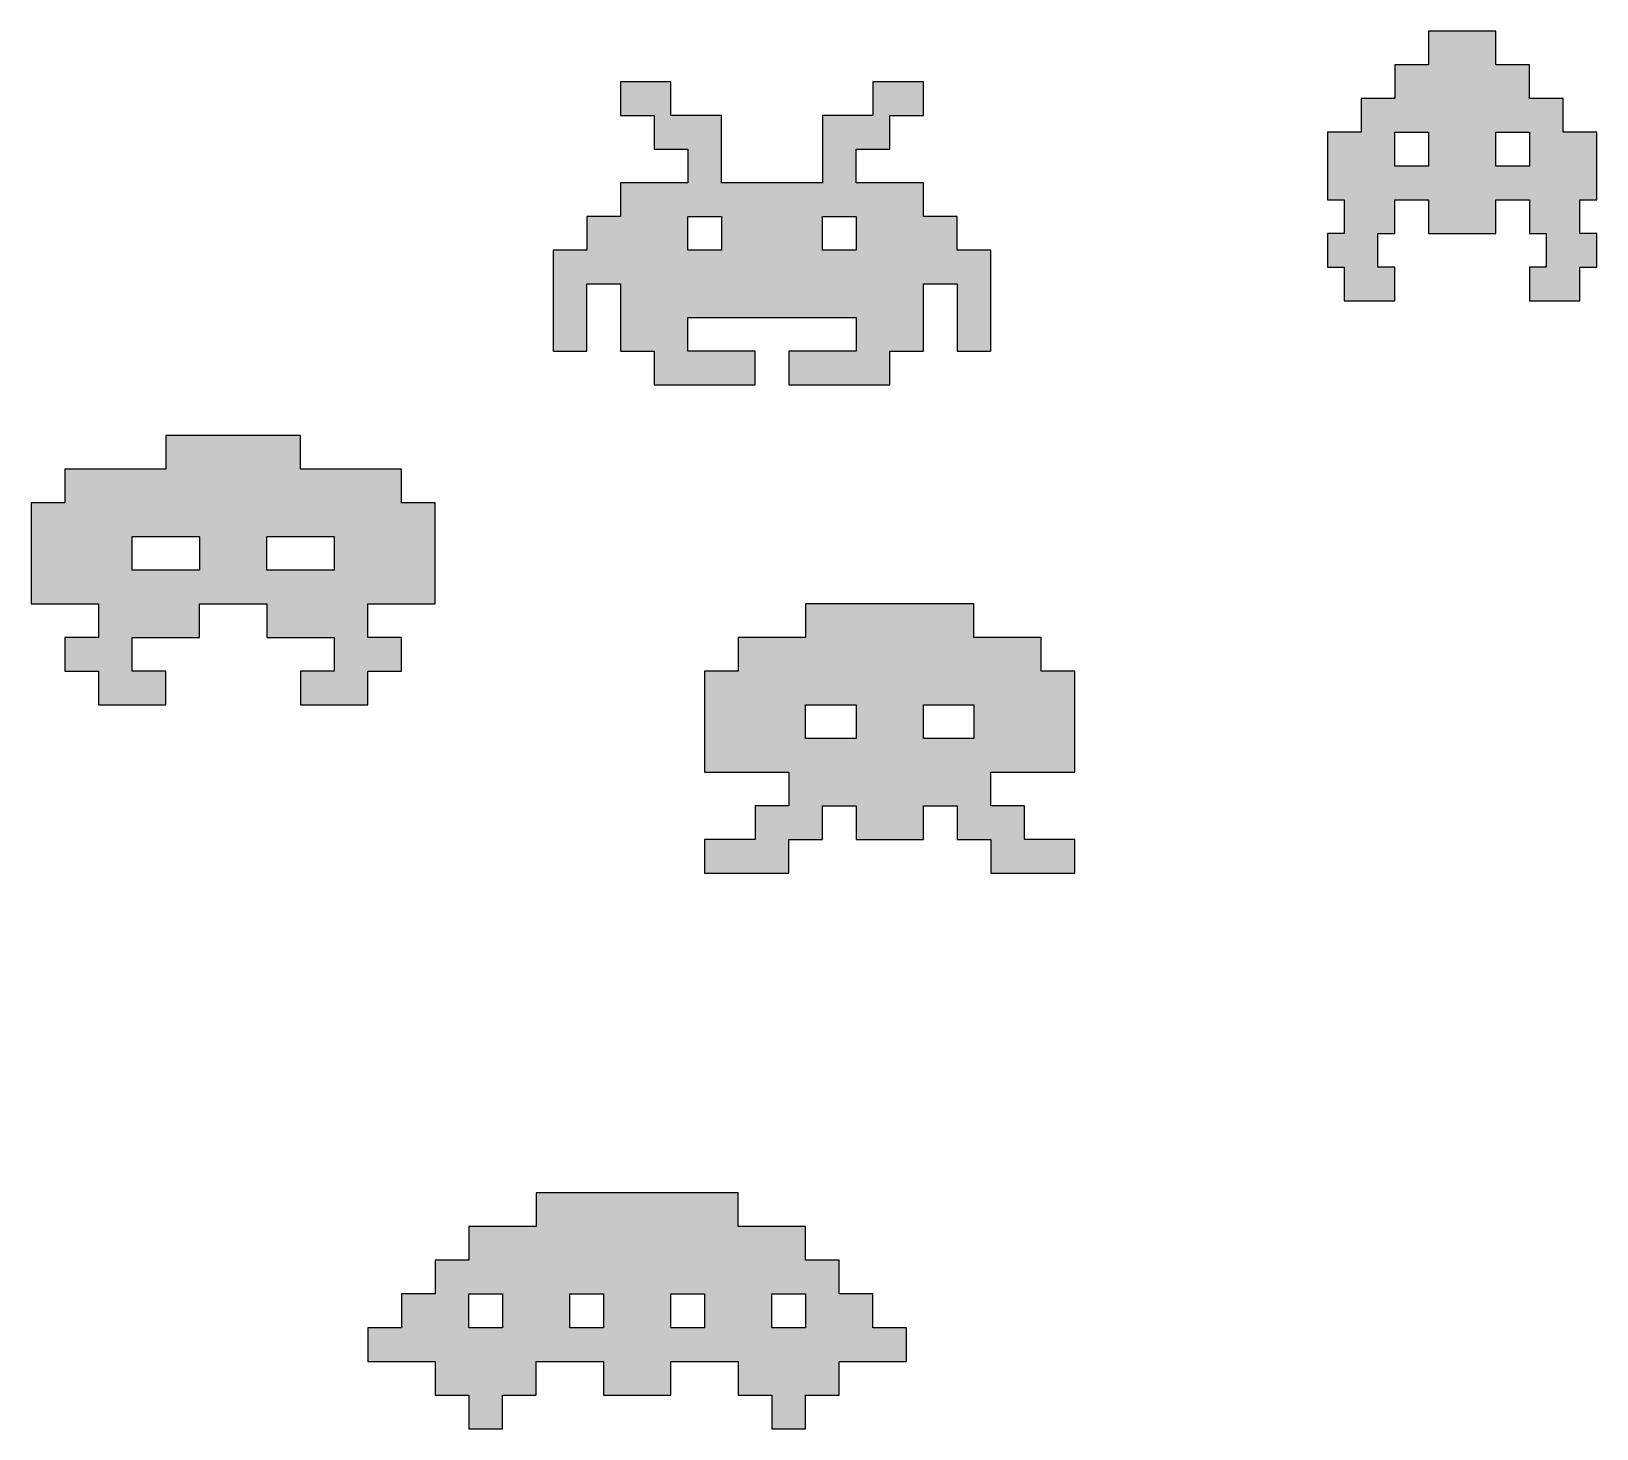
# Model space of a CAD drawing. Extents: x 29 to 168, y 57 to 182.
import ezdxf

# ---------------------------------------------------------------- set-up
doc = ezdxf.new("R2010")
doc.units = 0
doc.layers.add('LAYER_1', color=7, linetype='CONTINUOUS')

# ---------------------------------------------------------------- blocks, each defined once
blk = doc.blocks.new('*U1')
at = {"layer": 'LAYER_1', "color": 250, "extrusion": (0, 0, -1)}
for points in [[(-40.5, 136.5), (-40.5, 145.5), (-43.5, 136.5)], [(-43.5, 136.5), (-40.5, 145.5), (-43.5, 145.5)], [(-43.5, 130.5), (-43.5, 145.5), (-49.5, 130.5)], [(-49.5, 130.5), (-43.5, 145.5), (-49.5, 145.5)], [(-49.5, 136.5), (-49.5, 145.5), (-52.5, 136.5)], [(-52.5, 136.5), (-49.5, 145.5), (-52.5, 145.5)], [(-31.5, 130.5), (-31.5, 142.5), (-34.5, 130.5)], [(-34.5, 130.5), (-31.5, 142.5), (-34.5, 142.5)], [(-34.5, 121.5), (-34.5, 142.5), (-37.5, 121.5)], [(-37.5, 121.5), (-34.5, 142.5), (-37.5, 142.5)], [(-37.5, 136.5), (-37.5, 142.5), (-40.5, 136.5)], [(-40.5, 136.5), (-37.5, 142.5), (-40.5, 142.5)], [(-52.5, 136.5), (-52.5, 142.5), (-55.5, 136.5)], [(-55.5, 136.5), (-52.5, 142.5), (-55.5, 142.5)], [(-55.5, 121.5), (-55.5, 142.5), (-58.5, 121.5)], [(-58.5, 121.5), (-55.5, 142.5), (-58.5, 142.5)], [(-58.5, 130.5), (-58.5, 142.5), (-61.5, 130.5)], [(-61.5, 130.5), (-58.5, 142.5), (-61.5, 142.5)], [(-28.5, 130.5), (-28.5, 139.5), (-31.5, 130.5)], [(-31.5, 130.5), (-28.5, 139.5), (-31.5, 139.5)], [(-61.5, 130.5), (-61.5, 139.5), (-64.5, 130.5)], [(-64.5, 130.5), (-61.5, 139.5), (-64.5, 139.5)], [(-37.5, 127.5), (-37.5, 133.5), (-40.5, 127.5)], [(-40.5, 127.5), (-37.5, 133.5), (-40.5, 133.5)], [(-40.5, 127.5), (-40.5, 133.5), (-43.5, 127.5)], [(-43.5, 127.5), (-40.5, 133.5), (-43.5, 133.5)], [(-49.5, 127.5), (-49.5, 133.5), (-52.5, 127.5)], [(-52.5, 127.5), (-49.5, 133.5), (-52.5, 133.5)], [(-52.5, 127.5), (-52.5, 133.5), (-55.5, 127.5)], [(-55.5, 127.5), (-52.5, 133.5), (-55.5, 133.5)], [(-31.5, 124.5), (-31.5, 127.5), (-34.5, 124.5)], [(-34.5, 124.5), (-31.5, 127.5), (-34.5, 127.5)], [(-58.5, 124.5), (-58.5, 127.5), (-61.5, 124.5)], [(-61.5, 124.5), (-58.5, 127.5), (-61.5, 127.5)], [(-37.5, 121.5), (-37.5, 124.5), (-40.5, 121.5)], [(-40.5, 121.5), (-37.5, 124.5), (-40.5, 124.5)], [(-52.5, 121.5), (-52.5, 124.5), (-55.5, 121.5)], [(-55.5, 121.5), (-52.5, 124.5), (-55.5, 124.5)]]:
    blk.add_solid(points, dxfattribs=at)
blk = doc.blocks.new('*U2')
at = {"layer": 'LAYER_1', "color": 250, "extrusion": (0, 0, -1)}
for points in [[(-81, 174), (-81, 177), (-84, 174)], [(-84, 174), (-81, 177), (-84, 177)], [(-84, 171), (-84, 177), (-85.5, 171)], [(-85.5, 171), (-84, 177), (-85.5, 177)], [(-103.5, 171), (-103.5, 177), (-105, 171)], [(-105, 171), (-103.5, 177), (-105, 177)], [(-105, 174), (-105, 177), (-108, 174)], [(-108, 174), (-105, 177), (-108, 177)], [(-85.5, 171), (-85.5, 174), (-87, 171)], [(-87, 171), (-85.5, 174), (-87, 174)], [(-87, 165), (-87, 174), (-90, 165)], [(-90, 165), (-87, 174), (-90, 174)], [(-99, 165), (-99, 174), (-100.5, 165)], [(-100.5, 165), (-99, 174), (-100.5, 174)], [(-100.5, 165), (-100.5, 174), (-102, 165)], [(-102, 165), (-100.5, 174), (-102, 174)], [(-102, 171), (-102, 174), (-103.5, 171)], [(-103.5, 171), (-102, 174), (-103.5, 174)], [(-81, 153), (-81, 168), (-84, 153)], [(-84, 153), (-81, 168), (-84, 168)], [(-84, 150), (-84, 168), (-85.5, 150)], [(-85.5, 150), (-84, 168), (-85.5, 168)], [(-85.5, 150), (-85.5, 168), (-87, 150)], [(-87, 150), (-85.5, 168), (-87, 168)], [(-90, 156), (-90, 168), (-93, 156)], [(-93, 156), (-90, 168), (-93, 168)], [(-93, 156), (-93, 168), (-96, 156)], [(-96, 156), (-93, 168), (-96, 168)], [(-96, 156), (-96, 168), (-99, 156)], [(-99, 156), (-96, 168), (-99, 168)], [(-102, 150), (-102, 168), (-103.5, 150)], [(-103.5, 150), (-102, 168), (-103.5, 168)], [(-103.5, 150), (-103.5, 168), (-105, 150)], [(-105, 150), (-103.5, 168), (-105, 168)], [(-105, 153), (-105, 168), (-108, 153)], [(-108, 153), (-105, 168), (-108, 168)], [(-78, 159), (-78, 165), (-81, 159)], [(-81, 159), (-78, 165), (-81, 165)], [(-108, 159), (-108, 165), (-111, 159)], [(-111, 159), (-108, 165), (-111, 165)], [(-75, 153), (-75, 162), (-78, 153)], [(-78, 153), (-75, 162), (-78, 162)], [(-87, 156), (-87, 162), (-90, 156)], [(-90, 156), (-87, 162), (-90, 162)], [(-99, 156), (-99, 162), (-100.5, 156)], [(-100.5, 156), (-99, 162), (-100.5, 162)], [(-100.5, 156), (-100.5, 162), (-102, 156)], [(-102, 156), (-100.5, 162), (-102, 162)], [(-111, 153), (-111, 162), (-114, 153)], [(-114, 153), (-111, 162), (-114, 162)], [(-87, 150), (-87, 153), (-90, 150)], [(-90, 150), (-87, 153), (-90, 153)], [(-90, 150), (-90, 153), (-93, 150)], [(-93, 150), (-90, 153), (-93, 153)], [(-96, 150), (-96, 153), (-99, 150)], [(-99, 150), (-96, 153), (-99, 153)], [(-99, 150), (-99, 153), (-100.5, 150)], [(-100.5, 150), (-99, 153), (-100.5, 153)], [(-100.5, 150), (-100.5, 153), (-102, 150)], [(-102, 150), (-100.5, 153), (-102, 153)]]:
    blk.add_solid(points, dxfattribs=at)
blk = doc.blocks.new('*U3')
at = {"layer": 'LAYER_1', "color": 250, "extrusion": (0, 0, -1)}
for points in [[(-153, 163.5), (-153, 181.5), (-159, 163.5)], [(-159, 163.5), (-153, 181.5), (-159, 181.5)], [(-150, 172.5), (-150, 178.5), (-153, 172.5)], [(-153, 172.5), (-150, 178.5), (-153, 178.5)], [(-159, 172.5), (-159, 178.5), (-162, 172.5)], [(-162, 172.5), (-159, 178.5), (-162, 178.5)], [(-147, 157.5), (-147, 175.5), (-148.5, 157.5)], [(-148.5, 157.5), (-147, 175.5), (-148.5, 175.5)], [(-148.5, 163.5), (-148.5, 175.5), (-150, 163.5)], [(-150, 163.5), (-148.5, 175.5), (-150, 175.5)], [(-162, 163.5), (-162, 175.5), (-163.5, 163.5)], [(-163.5, 163.5), (-162, 175.5), (-163.5, 175.5)], [(-163.5, 157.5), (-163.5, 175.5), (-165, 157.5)], [(-165, 157.5), (-163.5, 175.5), (-165, 175.5)], [(-144, 166.5), (-144, 172.5), (-145.5, 166.5)], [(-145.5, 166.5), (-144, 172.5), (-145.5, 172.5)], [(-145.5, 157.5), (-145.5, 172.5), (-147, 157.5)], [(-147, 157.5), (-145.5, 172.5), (-147, 172.5)], [(-165, 157.5), (-165, 172.5), (-166.5, 157.5)], [(-166.5, 157.5), (-165, 172.5), (-166.5, 172.5)], [(-166.5, 166.5), (-166.5, 172.5), (-168, 166.5)], [(-168, 166.5), (-166.5, 172.5), (-168, 172.5)], [(-159, 166.5), (-159, 169.5), (-162, 166.5)], [(-162, 166.5), (-159, 169.5), (-162, 169.5)], [(-144, 160.5), (-144, 163.5), (-145.5, 160.5)], [(-145.5, 160.5), (-144, 163.5), (-145.5, 163.5)], [(-166.5, 160.5), (-166.5, 163.5), (-168, 160.5)], [(-168, 160.5), (-166.5, 163.5), (-168, 163.5)], [(-148.5, 157.5), (-148.5, 160.5), (-150, 157.5)], [(-150, 157.5), (-148.5, 160.5), (-150, 160.5)], [(-162, 157.5), (-162, 160.5), (-163.5, 157.5)], [(-163.5, 157.5), (-162, 160.5), (-163.5, 160.5)]]:
    blk.add_solid(points, dxfattribs=at)
at = {"layer": 'LAYER_1', "color": 250}
for points in [[(150, 166.5), (150, 169.5), (153, 166.5)], [(153, 166.5), (150, 169.5), (153, 169.5)]]:
    blk.add_solid(points, dxfattribs=at)
blk = doc.blocks.new('*U4')
at = {"layer": 'LAYER_1', "color": 250, "extrusion": (0, 0, -1)}
for points in [[(-97.5, 121.5), (-97.5, 130.5), (-99, 121.5)], [(-99, 121.5), (-97.5, 130.5), (-99, 130.5)], [(-99, 121.5), (-99, 130.5), (-102, 121.5)], [(-102, 121.5), (-99, 130.5), (-102, 130.5)], [(-102, 109.5), (-102, 130.5), (-103.5, 109.5)], [(-103.5, 109.5), (-102, 130.5), (-103.5, 130.5)], [(-103.5, 109.5), (-103.5, 130.5), (-108, 109.5)], [(-108, 109.5), (-103.5, 130.5), (-108, 130.5)], [(-108, 121.5), (-108, 130.5), (-108, 121.5)], [(-108, 121.5), (-108, 130.5), (-108, 130.5)], [(-108, 121.5), (-108, 130.5), (-111, 121.5)], [(-111, 121.5), (-108, 130.5), (-111, 130.5)], [(-111, 121.5), (-111, 130.5), (-112.5, 121.5)], [(-112.5, 121.5), (-111, 130.5), (-112.5, 130.5)], [(-91.5, 115.5), (-91.5, 127.5), (-93, 115.5)], [(-93, 115.5), (-91.5, 127.5), (-93, 127.5)], [(-93, 115.5), (-93, 127.5), (-96, 115.5)], [(-96, 115.5), (-93, 127.5), (-96, 127.5)], [(-96, 109.5), (-96, 127.5), (-97.5, 109.5)], [(-97.5, 109.5), (-96, 127.5), (-97.5, 127.5)], [(-112.5, 109.5), (-112.5, 127.5), (-114, 109.5)], [(-114, 109.5), (-112.5, 127.5), (-114, 127.5)], [(-114, 106.5), (-114, 127.5), (-114, 106.5)], [(-114, 106.5), (-114, 127.5), (-114, 127.5)], [(-114, 115.5), (-114, 127.5), (-117, 115.5)], [(-117, 115.5), (-114, 127.5), (-117, 127.5)], [(-117, 115.5), (-117, 127.5), (-118.5, 115.5)], [(-118.5, 115.5), (-117, 127.5), (-118.5, 127.5)], [(-88.5, 115.5), (-88.5, 124.5), (-91.5, 115.5)], [(-91.5, 115.5), (-88.5, 124.5), (-91.5, 124.5)], [(-118.5, 115.5), (-118.5, 124.5), (-121.5, 115.5)], [(-121.5, 115.5), (-118.5, 124.5), (-121.5, 124.5)], [(-97.5, 109.5), (-97.5, 118.5), (-99, 109.5)], [(-99, 109.5), (-97.5, 118.5), (-99, 118.5)], [(-99, 112.5), (-99, 118.5), (-102, 112.5)], [(-102, 112.5), (-99, 118.5), (-102, 118.5)], [(-108, 112.5), (-108, 118.5), (-108, 112.5)], [(-108, 112.5), (-108, 118.5), (-108, 118.5)], [(-108, 112.5), (-108, 118.5), (-111, 112.5)], [(-111, 112.5), (-108, 118.5), (-111, 118.5)], [(-111, 109.5), (-111, 118.5), (-112.5, 109.5)], [(-112.5, 109.5), (-111, 118.5), (-112.5, 118.5)], [(-93, 106.5), (-93, 112.5), (-96, 106.5)], [(-96, 106.5), (-93, 112.5), (-96, 112.5)], [(-108, 109.5), (-108, 112.5), (-108, 109.5)], [(-114, 106.5), (-114, 112.5), (-117, 106.5)], [(-117, 106.5), (-114, 112.5), (-117, 112.5)], [(-88.5, 106.5), (-88.5, 109.5), (-91.5, 106.5)], [(-91.5, 106.5), (-88.5, 109.5), (-91.5, 109.5)], [(-91.5, 106.5), (-91.5, 109.5), (-93, 106.5)], [(-93, 106.5), (-91.5, 109.5), (-93, 109.5)], [(-117, 106.5), (-117, 109.5), (-118.5, 106.5)], [(-118.5, 106.5), (-117, 109.5), (-118.5, 109.5)], [(-118.5, 106.5), (-118.5, 109.5), (-121.5, 106.5)], [(-121.5, 106.5), (-118.5, 109.5), (-121.5, 109.5)], [(-121.5, 106.5), (-121.5, 109.5), (-121.5, 106.5)], [(-121.5, 106.5), (-121.5, 109.5), (-121.5, 109.5)]]:
    blk.add_solid(points, dxfattribs=at)
blk = doc.blocks.new('*U5')
at = {"layer": 'LAYER_1', "color": 250, "extrusion": (0, 0, -1)}
for points in [[(-73.5, 63), (-73.5, 78), (-76.5, 63)], [(-76.5, 63), (-73.5, 78), (-76.5, 78)], [(-76.5, 69), (-76.5, 78), (-79.5, 69)], [(-79.5, 69), (-76.5, 78), (-79.5, 78)], [(-79.5, 60), (-79.5, 78), (-85.5, 60)], [(-85.5, 60), (-79.5, 78), (-85.5, 78)], [(-85.5, 69), (-85.5, 78), (-88.5, 69)], [(-88.5, 69), (-85.5, 78), (-88.5, 78)], [(-88.5, 63), (-88.5, 78), (-91.5, 63)], [(-91.5, 63), (-88.5, 78), (-91.5, 78)], [(-67.5, 69), (-67.5, 75), (-70.5, 69)], [(-70.5, 69), (-67.5, 75), (-70.5, 75)], [(-70.5, 60), (-70.5, 75), (-73.5, 60)], [(-73.5, 60), (-70.5, 75), (-73.5, 75)], [(-91.5, 60), (-91.5, 75), (-94.5, 60)], [(-94.5, 60), (-91.5, 75), (-94.5, 75)], [(-94.5, 69), (-94.5, 75), (-97.5, 69)], [(-97.5, 69), (-94.5, 75), (-97.5, 75)], [(-64.5, 60), (-64.5, 72), (-67.5, 60)], [(-67.5, 60), (-64.5, 72), (-67.5, 72)], [(-97.5, 60), (-97.5, 72), (-100.5, 60)], [(-100.5, 60), (-97.5, 72), (-100.5, 72)], [(-61.5, 63), (-61.5, 69), (-64.5, 63)], [(-64.5, 63), (-61.5, 69), (-64.5, 69)], [(-100.5, 63), (-100.5, 69), (-103.5, 63)], [(-103.5, 63), (-100.5, 69), (-103.5, 69)], [(-58.5, 63), (-58.5, 66), (-61.5, 63)], [(-61.5, 63), (-58.5, 66), (-61.5, 66)], [(-67.5, 57), (-67.5, 66), (-70.5, 57)], [(-70.5, 57), (-67.5, 66), (-70.5, 66)], [(-76.5, 63), (-76.5, 66), (-79.5, 63)], [(-79.5, 63), (-76.5, 66), (-79.5, 66)], [(-85.5, 63), (-85.5, 66), (-88.5, 63)], [(-88.5, 63), (-85.5, 66), (-88.5, 66)], [(-94.5, 57), (-94.5, 66), (-97.5, 57)], [(-97.5, 57), (-94.5, 66), (-97.5, 66)], [(-103.5, 63), (-103.5, 66), (-106.5, 63)], [(-106.5, 63), (-103.5, 66), (-106.5, 66)]]:
    blk.add_solid(points, dxfattribs=at)

msp = doc.modelspace()

# ---------------------------------------------------------------- linework, layer by layer
at = {"layer": 'LAYER_1'}
for points in [[(168, 166.5), (168, 172.5), (165, 172.5), (165, 175.5), (162, 175.5), (162, 178.5), (159, 178.5), (159, 181.5), (153, 181.5), (153, 178.5), (150, 178.5), (150, 175.5), (147, 175.5), (147, 172.5), (144, 172.5), (144, 166.5), (145.5, 166.5), (145.5, 163.5), (144, 163.5), (144, 160.5), (145.5, 160.5), (145.5, 157.5), (150, 157.5), (150, 160.5), (148.5, 160.5), (148.5, 163.5), (150, 163.5), (150, 166.5), (153, 166.5), (153, 163.5), (159, 163.5), (159, 166.5), (162, 166.5), (162, 163.5), (163.5, 163.5), (163.5, 160.5), (162, 160.5), (162, 157.5), (166.5, 157.5), (166.5, 160.5), (168, 160.5), (168, 163.5), (166.5, 163.5), (166.5, 166.5), (168, 166.5)], [(111, 162), (111, 165), (108, 165), (108, 168), (105, 168), (102, 168), (102, 171), (105, 171), (105, 174), (108, 174), (108, 177), (103.5, 177), (103.5, 174), (100.5, 174), (99, 174), (99, 168), (90, 168), (90, 174), (85.5, 174), (85.5, 177), (81, 177), (81, 174), (84, 174), (84, 171), (87, 171), (87, 168), (81, 168), (81, 165), (78, 165), (78, 162), (75, 162), (75, 153), (78, 153), (78, 159), (81, 159), (81, 153), (84, 153), (84, 150), (93, 150), (93, 153), (87, 153), (87, 156), (102, 156), (102, 153), (96, 153), (96, 150), (100.5, 150), (105, 150), (105, 153), (108, 153), (108, 159), (111, 159), (111, 153), (114, 153), (114, 162), (111, 162)], [(153, 169.5), (150, 169.5), (150, 172.5), (153, 172.5), (153, 169.5)], [(162, 169.5), (159, 169.5), (159, 172.5), (162, 172.5), (162, 169.5)], [(90, 162), (87, 162), (87, 165), (90, 165), (90, 162)], [(102, 162), (99, 162), (99, 165), (102, 165), (102, 162)], [(64.5, 130.5), (64.5, 139.5), (61.5, 139.5), (61.5, 142.5), (52.5, 142.5), (52.5, 145.5), (40.5, 145.5), (40.5, 142.5), (31.5, 142.5), (31.5, 139.5), (28.5, 139.5), (28.5, 130.5), (34.5, 130.5), (34.5, 127.5), (31.5, 127.5), (31.5, 124.5), (34.5, 124.5), (34.5, 121.5), (40.5, 121.5), (40.5, 124.5), (37.5, 124.5), (37.5, 127.5), (43.5, 127.5), (43.5, 130.5), (49.5, 130.5), (49.5, 127.5), (55.5, 127.5), (55.5, 124.5), (52.5, 124.5), (52.5, 121.5), (58.5, 121.5), (58.5, 124.5), (61.5, 124.5), (61.5, 127.5), (58.5, 127.5), (58.5, 130.5), (64.5, 130.5)], [(43.5, 133.5), (37.5, 133.5), (37.5, 136.5), (43.5, 136.5), (43.5, 133.5)], [(55.5, 133.5), (49.5, 133.5), (49.5, 136.5), (55.5, 136.5), (55.5, 133.5)], [(118.5, 109.5), (117, 109.5), (117, 112.5), (114, 112.5), (114, 115.5), (121.5, 115.5), (121.5, 124.5), (118.5, 124.5), (118.5, 127.5), (112.5, 127.5), (112.5, 130.5), (103.5, 130.5), (97.5, 130.5), (97.5, 127.5), (91.5, 127.5), (91.5, 124.5), (88.5, 124.5), (88.5, 115.5), (96, 115.5), (96, 112.5), (93, 112.5), (93, 109.5), (88.5, 109.5), (88.5, 106.5), (96, 106.5), (96, 109.5), (99, 109.5), (99, 112.5), (102, 112.5), (102, 109.5), (108, 109.5), (108, 112.5), (111, 112.5), (111, 109.5), (114, 109.5), (114, 106.5), (121.5, 106.5), (121.5, 109.5), (118.5, 109.5)], [(102, 118.5), (97.5, 118.5), (97.5, 121.5), (102, 121.5), (102, 118.5)], [(112.5, 118.5), (108, 118.5), (108, 121.5), (112.5, 121.5), (112.5, 118.5)], [(103.5, 66), (103.5, 69), (100.5, 69), (100.5, 72), (97.5, 72), (97.5, 75), (91.5, 75), (91.5, 78), (73.5, 78), (73.5, 75), (67.5, 75), (67.5, 72), (64.5, 72), (64.5, 69), (61.5, 69), (61.5, 66), (58.5, 66), (58.5, 63), (64.5, 63), (64.5, 60), (67.5, 60), (67.5, 57), (70.5, 57), (70.5, 60), (73.5, 60), (73.5, 63), (79.5, 63), (79.5, 60), (85.5, 60), (85.5, 63), (91.5, 63), (91.5, 60), (94.5, 60), (94.5, 57), (97.5, 57), (97.5, 60), (100.5, 60), (100.5, 63), (106.5, 63), (106.5, 66), (103.5, 66)], [(70.5, 66), (67.5, 66), (67.5, 69), (70.5, 69), (70.5, 66)], [(79.5, 66), (76.5, 66), (76.5, 69), (79.5, 69), (79.5, 66)], [(88.5, 66), (85.5, 66), (85.5, 69), (88.5, 69), (88.5, 66)], [(97.5, 66), (94.5, 66), (94.5, 69), (97.5, 69), (97.5, 66)]]:
    msp.add_lwpolyline(points, dxfattribs=at)

# ---------------------------------------------------------------- block references
at = {"layer": 'LAYER_1', "color": 250}
for name in ['*U3', '*U2', '*U1', '*U4', '*U5']:
    msp.add_blockref(name, (0, 0), dxfattribs=at)

doc.saveas('drawing.dxf')
